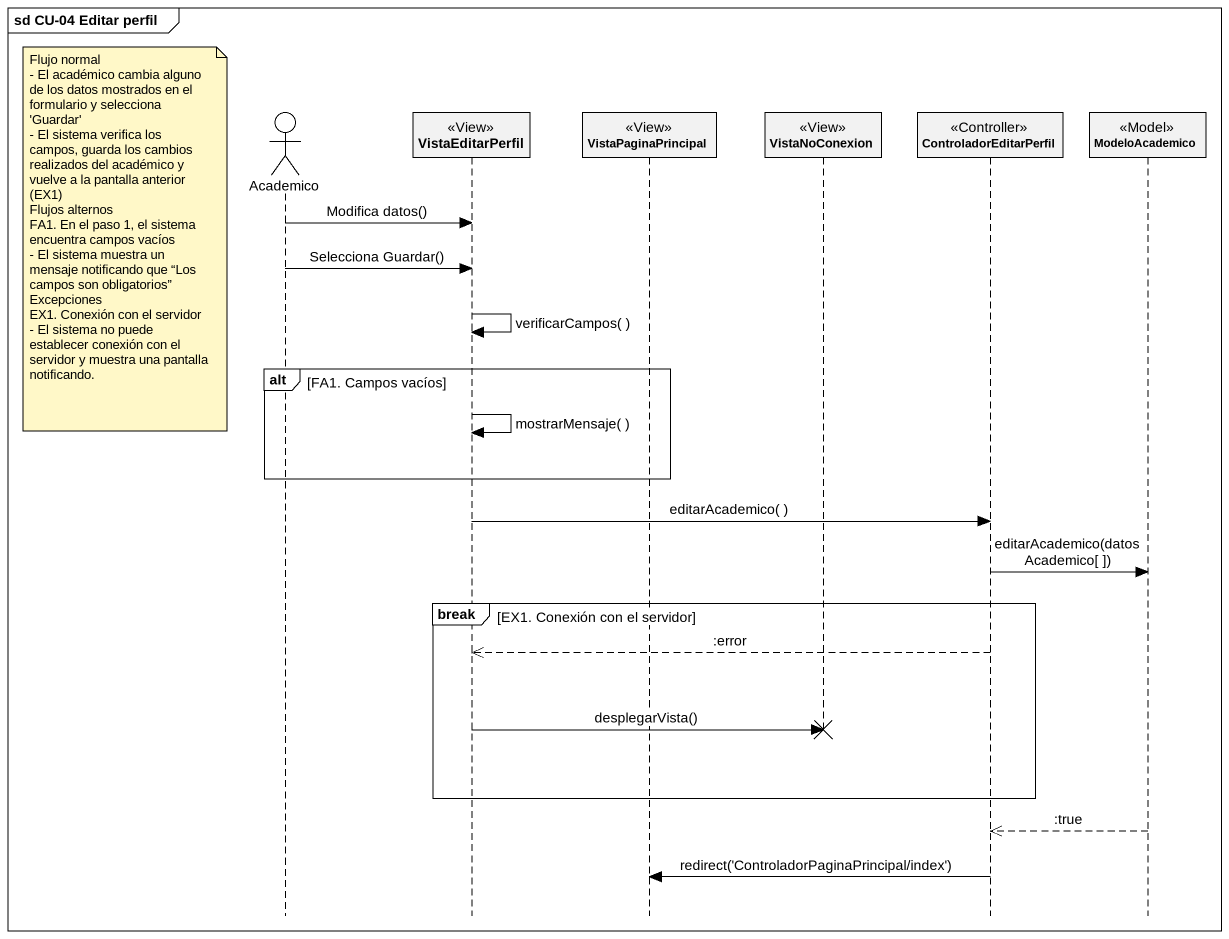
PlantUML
@startuml
mainframe sd CU-04 Editar perfil
hide footbox
actor Academico
participant VistaEditarPerfil <<View>>
participant VistaPaginaPrincipal <<View>>
participant VistaNoConexion <<View>>
participant ControladorEditarPerfil <<Controller>>
participant ModeloAcademico <<Model>>

Academico -> VistaEditarPerfil : Modifica datos()
note left of Academico
  Flujo normal
  - El académico cambia alguno de los datos mostrados en el formulario y selecciona 'Guardar'
  - El sistema verifica los campos, guarda los cambios realizados del académico y vuelve a la pantalla anterior (EX1)
  Flujos alternos
  FA1. En el paso 1, el sistema encuentra campos vacíos
  - El sistema muestra un mensaje notificando que “Los campos son obligatorios”
  Excepciones
  EX1. Conexión con el servidor
  - El sistema no puede establecer conexión con el servidor y muestra una pantalla notificando.
end note
Academico -> VistaEditarPerfil : Selecciona Guardar()
VistaEditarPerfil -> VistaEditarPerfil : verificarCampos( )
alt FA1. Campos vacíos
  VistaEditarPerfil -> VistaEditarPerfil : mostrarMensaje( )
end
VistaEditarPerfil -> ControladorEditarPerfil : editarAcademico( )
ControladorEditarPerfil -> ModeloAcademico : editarAcademico(datosAcademico[ ])
break EX1. Conexión con el servidor
  ControladorEditarPerfil -->> VistaEditarPerfil : :error
  VistaEditarPerfil -> VistaNoConexion !! : desplegarVista()
end
ModeloAcademico -->> ControladorEditarPerfil : :true
ControladorEditarPerfil -> VistaPaginaPrincipal : redirect('ControladorPaginaPrincipal/index')
@enduml
